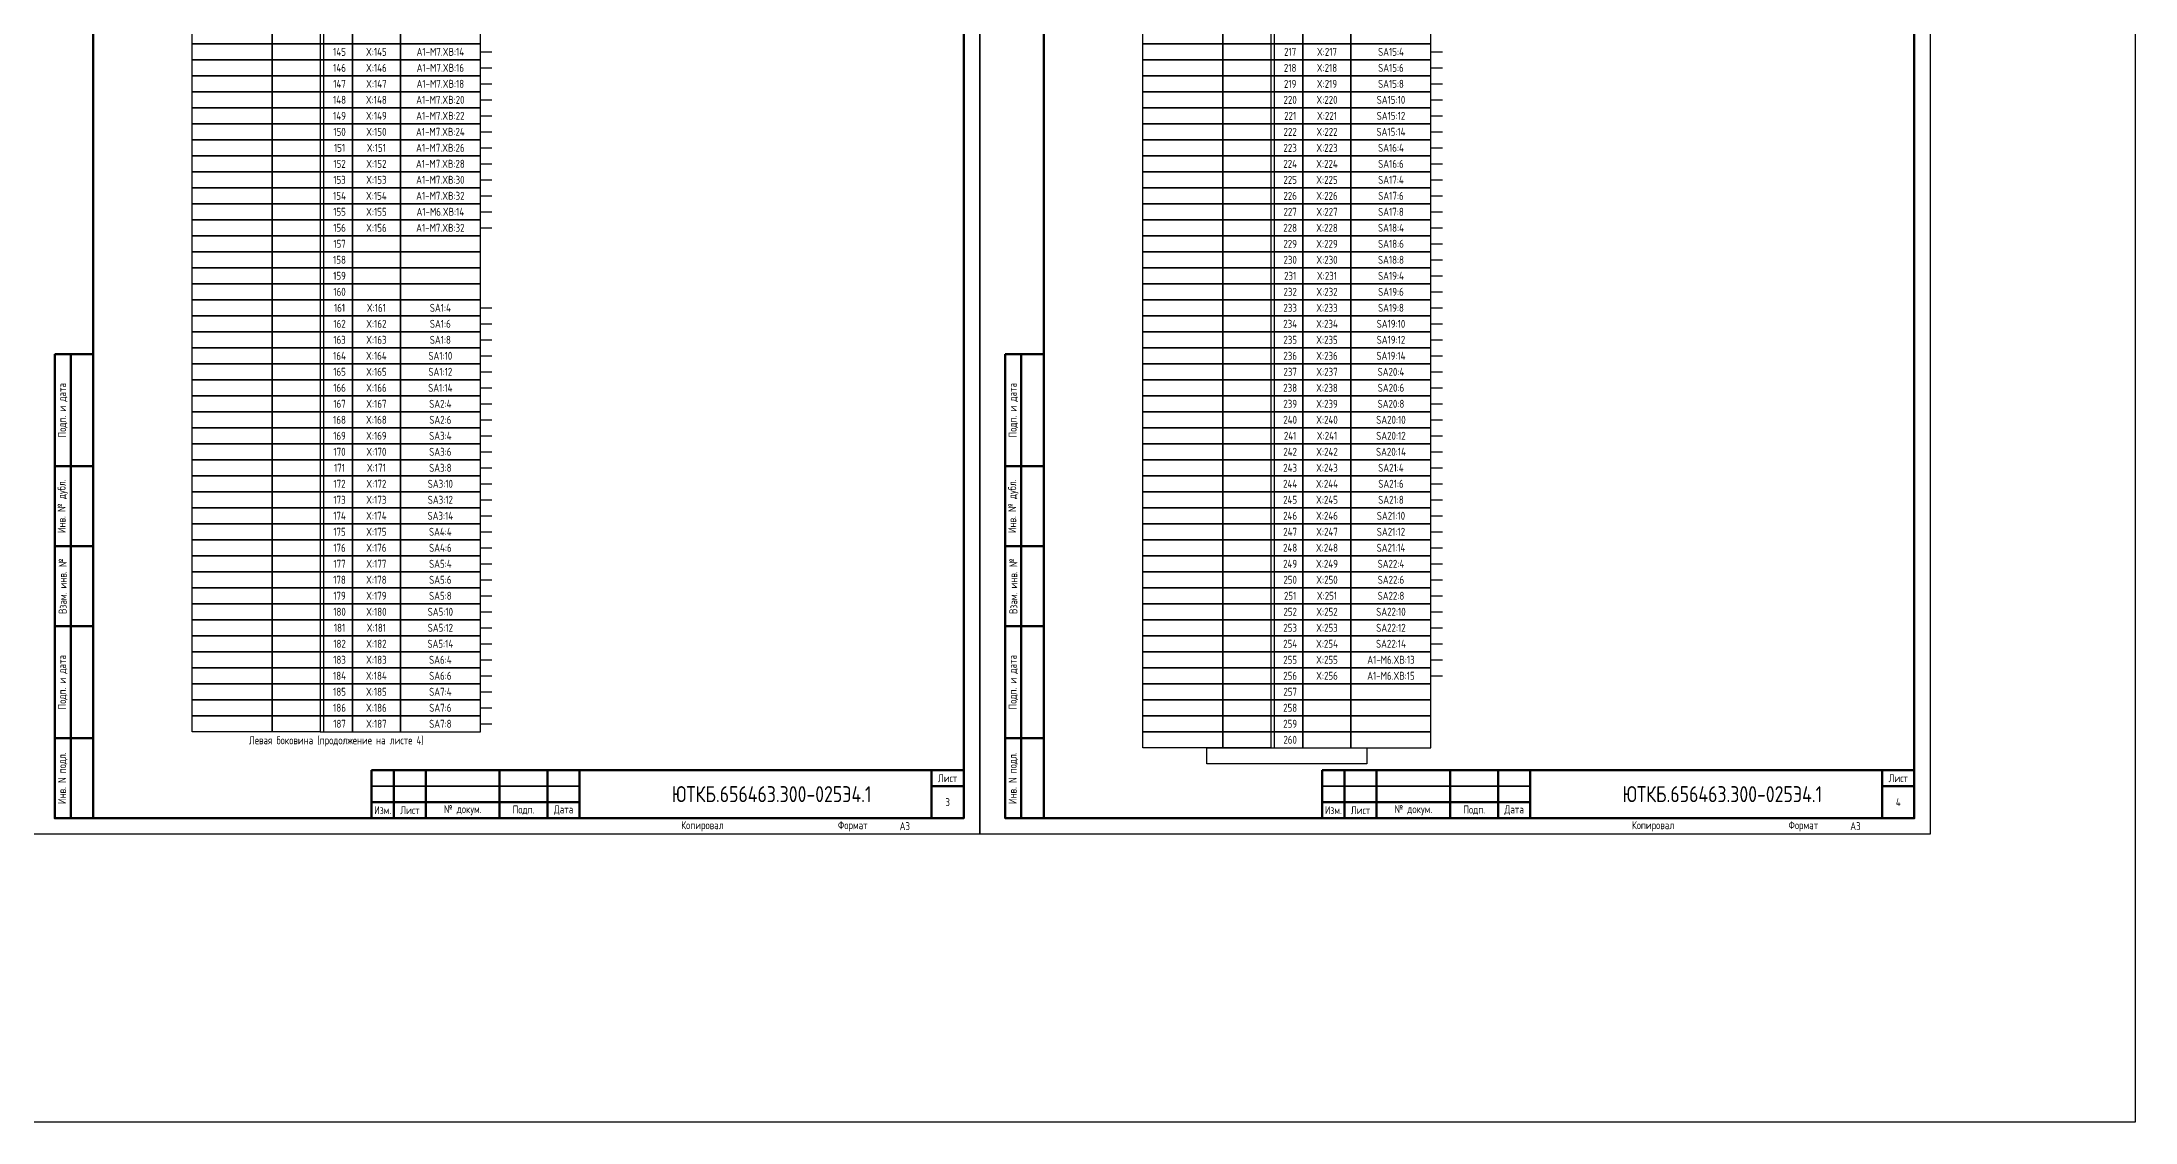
# Model space of a CAD drawing. Header units: millimetres. Extents: x -1036 to 3772, y -90 to 586.
# Drawn here: x 3118 to 3772, y -90 to 248 of the extents above; entities that cross this region are included whole.
import ezdxf

# ---------------------------------------------------------------- set-up
doc = ezdxf.new("R2010")
doc.units = ezdxf.units.MM
doc.styles.add('Gost_type_A', font='GOST_0.TTF')

# ---------------------------------------------------------------- blocks, each defined once
blk = doc.blocks.new('Штамп левый нижний')
at = {"lineweight": 50}
for points in [[(-12, 145), (-7, 145), (-7, 110), (-12, 110)], [(-7, 145), (0, 145), (0, 110), (-7, 110)], [(-12, 110), (-7, 110), (-7, 85), (-12, 85)], [(-7, 110), (0, 110), (0, 85), (-7, 85)], [(-12, 85), (-7, 85), (-7, 60), (-12, 60)], [(-7, 85), (0, 85), (0, 60), (-7, 60)], [(-12, 60), (-7, 60), (-7, 25), (-12, 25)], [(-7, 60), (0, 60), (0, 25), (-7, 25)], [(-12, 25), (-7, 25), (-7, 0), (-12, 0)], [(-7, 25), (0, 25), (0, 0), (-7, 0)]]:
    blk.add_lwpolyline(points, close=True, dxfattribs=at)
at = {"char_height": 2.5, "attachment_point": 5, "rotation": 90, "style": 'Gost_type_A'}
for s, insert, width in [('Подп. и дата', (-9.5, 127.5), 35), ('Инв. № дубл.', (-9.5, 97.5), 25), ('Взам. инв. №', (-9.5, 72.5), 25), ('Подп. и дата', (-9.5, 42.5), 35), ('Инв. N подл.', (-9.5, 12.5), 25)]:
    blk.add_mtext(s, dxfattribs=dict(at, insert=insert, width=width))
blk = doc.blocks.new('Штамп малый нижний')
at = {"lineweight": 50}
for points in [[(-185, 15), (-178, 15), (-178, 5), (-185, 5)], [(-178, 15), (-168, 15), (-168, 5), (-178, 5)], [(-168, 15), (-145, 15), (-145, 5), (-168, 5)], [(-145, 15), (-130, 15), (-130, 5), (-145, 5)], [(-130, 15), (-120, 15), (-120, 5), (-130, 5)], [(-120, 15), (-10, 15), (-10, 0), (-120, 0)], [(-10, 15), (0, 15), (0, 10), (-10, 10)], [(-10, 10), (0, 10), (0, 0), (-10, 0)], [(-185, 5), (-178, 5), (-178, 0), (-185, 0)], [(-178, 5), (-168, 5), (-168, 0), (-178, 0)], [(-168, 5), (-145, 5), (-145, 0), (-168, 0)], [(-145, 5), (-130, 5), (-130, 0), (-145, 0)], [(-130, 5), (-120, 5), (-120, 0), (-130, 0)]]:
    blk.add_lwpolyline(points, close=True, dxfattribs=at)
for points in [[(-185, 15), (-178, 15), (-178, 10), (-185, 10)], [(-178, 15), (-168, 15), (-168, 10), (-178, 10)], [(-168, 15), (-145, 15), (-145, 10), (-168, 10)], [(-145, 15), (-130, 15), (-130, 10), (-145, 10)], [(-130, 15), (-120, 15), (-120, 10), (-130, 10)], [(-185, 10), (-178, 10), (-178, 5), (-185, 5)], [(-178, 10), (-168, 10), (-168, 5), (-178, 5)], [(-168, 10), (-145, 10), (-145, 5), (-168, 5)], [(-145, 10), (-130, 10), (-130, 5), (-145, 5)], [(-130, 10), (-120, 10), (-120, 5), (-130, 5)]]:
    blk.add_lwpolyline(points, close=True)
at = {"char_height": 2.5, "style": 'Gost_type_A'}
for s, insert, width, attachment_point in [('Лист', (-5, 12.5), 10, 5), ('Изм.', (-181.5, 2.5), 7, 5), ('Лист', (-173, 2.5), 10, 5), ('№ докум.', (-156.5, 2.5), 23, 5), ('Подп.', (-137.5, 2.5), 15, 5), ('Дата', (-125, 2.5), 10, 5), ('Копировал', (-75, -2.53), 13.1202, 6), ('Формат', (-30, -2.53), 13.1202, 6)]:
    blk.add_mtext(s, dxfattribs=dict(at, insert=insert, width=width, attachment_point=attachment_point))

msp = doc.modelspace()

# ---------------------------------------------------------------- linework, layer by layer
for p, q in [((3206, 392), (3206, 32)), ((3503, 392), (3503, 27)), ((3255, 244.5), (3258.62, 244.5)), ((3552, 244.5), (3555.62, 244.5)), ((3255, 239.5), (3258.62, 239.5)), ((3552, 239.5), (3555.62, 239.5)), ((3255, 234.5), (3258.62, 234.5)), ((3255, 229.5), (3258.62, 229.5)), ((3552, 234.5), (3555.62, 234.5)), ((3552, 229.5), (3555.62, 229.5)), ((3255, 224.5), (3258.62, 224.5)), ((3552, 224.5), (3555.62, 224.5)), ((3255, 219.5), (3258.62, 219.5)), ((3552, 219.5), (3555.62, 219.5)), ((3255, 214.5), (3258.62, 214.5)), ((3255, 209.5), (3258.62, 209.5)), ((3552, 214.5), (3555.62, 214.5)), ((3552, 209.5), (3555.62, 209.5)), ((3255, 204.5), (3258.62, 204.5)), ((3552, 204.5), (3555.62, 204.5)), ((3255, 199.5), (3258.62, 199.5)), ((3552, 199.5), (3555.62, 199.5)), ((3255, 194.5), (3258.62, 194.5)), ((3552, 194.5), (3555.62, 194.5)), ((3255, 189.5), (3258.62, 189.5)), ((3552, 189.5), (3555.62, 189.5)), ((3552, 184.5), (3555.62, 184.5)), ((3552, 179.5), (3555.62, 179.5)), ((3552, 174.5), (3555.62, 174.5)), ((3255, 164.5), (3258.62, 164.5)), ((3552, 169.5), (3555.62, 169.5)), ((3552, 164.5), (3555.62, 164.5)), ((3255, 159.5), (3258.62, 159.5)), ((3552, 159.5), (3555.62, 159.5)), ((3255, 154.5), (3258.62, 154.5)), ((3552, 154.5), (3555.62, 154.5)), ((3255, 149.5), (3258.62, 149.5)), ((3255, 144.5), (3258.62, 144.5)), ((3552, 149.5), (3555.62, 149.5)), ((3552, 144.5), (3555.62, 144.5)), ((3255, 139.5), (3258.62, 139.5)), ((3552, 139.5), (3555.62, 139.5)), ((3255, 134.5), (3258.62, 134.5)), ((3552, 134.5), (3555.62, 134.5)), ((3255, 129.5), (3258.62, 129.5)), ((3255, 124.5), (3258.62, 124.5)), ((3552, 129.5), (3555.62, 129.5)), ((3552, 124.5), (3555.62, 124.5)), ((3255, 119.5), (3258.62, 119.5)), ((3552, 119.5), (3555.62, 119.5)), ((3255, 114.5), (3258.62, 114.5)), ((3552, 114.5), (3555.62, 114.5)), ((3255, 109.5), (3258.62, 109.5)), ((3552, 109.5), (3555.62, 109.5)), ((3255, 104.5), (3258.62, 104.5)), ((3255, 99.5), (3258.62, 99.5)), ((3552, 104.5), (3555.62, 104.5)), ((3552, 99.5), (3555.62, 99.5)), ((3255, 94.5), (3258.62, 94.5)), ((3552, 94.5), (3555.62, 94.5)), ((3255, 89.5), (3258.62, 89.5)), ((3552, 89.5), (3555.62, 89.5)), ((3255, 84.5), (3258.62, 84.5)), ((3255, 79.5), (3258.62, 79.5)), ((3552, 84.5), (3555.62, 84.5)), ((3552, 79.5), (3555.62, 79.5)), ((3255, 74.5), (3258.62, 74.5)), ((3552, 74.5), (3555.62, 74.5)), ((3255, 69.5), (3258.62, 69.5)), ((3552, 69.5), (3555.62, 69.5)), ((3255, 64.5), (3258.62, 64.5)), ((3255, 59.5), (3258.62, 59.5)), ((3552, 64.5), (3555.62, 64.5)), ((3552, 59.5), (3555.62, 59.5)), ((3255, 54.5), (3258.62, 54.5)), ((3552, 54.5), (3555.62, 54.5)), ((3255, 49.5), (3258.62, 49.5)), ((3552, 49.5), (3555.62, 49.5)), ((3255, 44.5), (3258.62, 44.5)), ((3255, 39.5), (3258.62, 39.5)), ((3255, 34.5), (3258.62, 34.5))]:
    msp.add_line(p, q)
for points in [[(-1036, 586), (3772, 586), (3772, -90), (-1036, -90)], [(3411, 420), (3411, 0), (3114, 0), (3114, 420)], [(3708, 420), (3708, 0), (3411, 0), (3411, 420)], [(3165, 252), (3190, 252), (3190, 247), (3165, 247)], [(3190, 252), (3205, 252), (3205, 247), (3190, 247)], [(3215, 252), (3205, 252), (3205, 247), (3215, 247)], [(3230, 252), (3215, 252), (3215, 247), (3230, 247)], [(3255, 252), (3230, 252), (3230, 247), (3255, 247)], [(3462, 252), (3487, 252), (3487, 247), (3462, 247)], [(3487, 252), (3502, 252), (3502, 247), (3487, 247)], [(3512, 252), (3502, 252), (3502, 247), (3512, 247)], [(3527, 252), (3512, 252), (3512, 247), (3527, 247)], [(3552, 252), (3527, 252), (3527, 247), (3552, 247)], [(3165, 247), (3190, 247), (3190, 242), (3165, 242)], [(3165, 242), (3190, 242), (3190, 237), (3165, 237)], [(3190, 247), (3205, 247), (3205, 242), (3190, 242)], [(3190, 242), (3205, 242), (3205, 237), (3190, 237)], [(3215, 247), (3205, 247), (3205, 242), (3215, 242)], [(3215, 242), (3205, 242), (3205, 237), (3215, 237)], [(3230, 247), (3215, 247), (3215, 242), (3230, 242)], [(3230, 242), (3215, 242), (3215, 237), (3230, 237)], [(3255, 247), (3230, 247), (3230, 242), (3255, 242)], [(3255, 242), (3230, 242), (3230, 237), (3255, 237)], [(3462, 247), (3487, 247), (3487, 242), (3462, 242)], [(3462, 242), (3487, 242), (3487, 237), (3462, 237)], [(3487, 247), (3502, 247), (3502, 242), (3487, 242)], [(3487, 242), (3502, 242), (3502, 237), (3487, 237)], [(3512, 247), (3502, 247), (3502, 242), (3512, 242)], [(3512, 242), (3502, 242), (3502, 237), (3512, 237)], [(3527, 247), (3512, 247), (3512, 242), (3527, 242)], [(3527, 242), (3512, 242), (3512, 237), (3527, 237)], [(3552, 247), (3527, 247), (3527, 242), (3552, 242)], [(3552, 242), (3527, 242), (3527, 237), (3552, 237)], [(3165, 237), (3190, 237), (3190, 232), (3165, 232)], [(3190, 237), (3205, 237), (3205, 232), (3190, 232)], [(3215, 237), (3205, 237), (3205, 232), (3215, 232)], [(3230, 237), (3215, 237), (3215, 232), (3230, 232)], [(3255, 237), (3230, 237), (3230, 232), (3255, 232)], [(3462, 237), (3487, 237), (3487, 232), (3462, 232)], [(3487, 237), (3502, 237), (3502, 232), (3487, 232)], [(3512, 237), (3502, 237), (3502, 232), (3512, 232)], [(3527, 237), (3512, 237), (3512, 232), (3527, 232)], [(3552, 237), (3527, 237), (3527, 232), (3552, 232)], [(3165, 232), (3190, 232), (3190, 227), (3165, 227)], [(3190, 232), (3205, 232), (3205, 227), (3190, 227)], [(3215, 232), (3205, 232), (3205, 227), (3215, 227)], [(3230, 232), (3215, 232), (3215, 227), (3230, 227)], [(3255, 232), (3230, 232), (3230, 227), (3255, 227)], [(3462, 232), (3487, 232), (3487, 227), (3462, 227)], [(3487, 232), (3502, 232), (3502, 227), (3487, 227)], [(3512, 232), (3502, 232), (3502, 227), (3512, 227)], [(3527, 232), (3512, 232), (3512, 227), (3527, 227)], [(3552, 232), (3527, 232), (3527, 227), (3552, 227)], [(3165, 227), (3190, 227), (3190, 222), (3165, 222)], [(3190, 227), (3205, 227), (3205, 222), (3190, 222)], [(3215, 227), (3205, 227), (3205, 222), (3215, 222)], [(3230, 227), (3215, 227), (3215, 222), (3230, 222)], [(3255, 227), (3230, 227), (3230, 222), (3255, 222)], [(3462, 227), (3487, 227), (3487, 222), (3462, 222)], [(3487, 227), (3502, 227), (3502, 222), (3487, 222)], [(3512, 227), (3502, 227), (3502, 222), (3512, 222)], [(3527, 227), (3512, 227), (3512, 222), (3527, 222)], [(3552, 227), (3527, 227), (3527, 222), (3552, 222)], [(3165, 222), (3190, 222), (3190, 217), (3165, 217)], [(3165, 217), (3190, 217), (3190, 212), (3165, 212)], [(3190, 222), (3205, 222), (3205, 217), (3190, 217)], [(3190, 217), (3205, 217), (3205, 212), (3190, 212)], [(3215, 222), (3205, 222), (3205, 217), (3215, 217)], [(3215, 217), (3205, 217), (3205, 212), (3215, 212)], [(3230, 222), (3215, 222), (3215, 217), (3230, 217)], [(3230, 217), (3215, 217), (3215, 212), (3230, 212)], [(3255, 222), (3230, 222), (3230, 217), (3255, 217)], [(3255, 217), (3230, 217), (3230, 212), (3255, 212)], [(3462, 222), (3487, 222), (3487, 217), (3462, 217)], [(3462, 217), (3487, 217), (3487, 212), (3462, 212)], [(3487, 222), (3502, 222), (3502, 217), (3487, 217)], [(3487, 217), (3502, 217), (3502, 212), (3487, 212)], [(3512, 222), (3502, 222), (3502, 217), (3512, 217)], [(3512, 217), (3502, 217), (3502, 212), (3512, 212)], [(3527, 222), (3512, 222), (3512, 217), (3527, 217)], [(3527, 217), (3512, 217), (3512, 212), (3527, 212)], [(3552, 222), (3527, 222), (3527, 217), (3552, 217)], [(3552, 217), (3527, 217), (3527, 212), (3552, 212)], [(3165, 212), (3190, 212), (3190, 207), (3165, 207)], [(3190, 212), (3205, 212), (3205, 207), (3190, 207)], [(3215, 212), (3205, 212), (3205, 207), (3215, 207)], [(3230, 212), (3215, 212), (3215, 207), (3230, 207)], [(3255, 212), (3230, 212), (3230, 207), (3255, 207)], [(3462, 212), (3487, 212), (3487, 207), (3462, 207)], [(3487, 212), (3502, 212), (3502, 207), (3487, 207)], [(3512, 212), (3502, 212), (3502, 207), (3512, 207)], [(3527, 212), (3512, 212), (3512, 207), (3527, 207)], [(3552, 212), (3527, 212), (3527, 207), (3552, 207)], [(3165, 207), (3190, 207), (3190, 202), (3165, 202)], [(3190, 207), (3205, 207), (3205, 202), (3190, 202)], [(3215, 207), (3205, 207), (3205, 202), (3215, 202)], [(3230, 207), (3215, 207), (3215, 202), (3230, 202)], [(3255, 207), (3230, 207), (3230, 202), (3255, 202)], [(3462, 207), (3487, 207), (3487, 202), (3462, 202)], [(3487, 207), (3502, 207), (3502, 202), (3487, 202)], [(3512, 207), (3502, 207), (3502, 202), (3512, 202)], [(3527, 207), (3512, 207), (3512, 202), (3527, 202)], [(3552, 207), (3527, 207), (3527, 202), (3552, 202)], [(3165, 202), (3190, 202), (3190, 197), (3165, 197)], [(3165, 197), (3190, 197), (3190, 192), (3165, 192)], [(3190, 202), (3205, 202), (3205, 197), (3190, 197)], [(3190, 197), (3205, 197), (3205, 192), (3190, 192)], [(3215, 202), (3205, 202), (3205, 197), (3215, 197)], [(3215, 197), (3205, 197), (3205, 192), (3215, 192)], [(3230, 202), (3215, 202), (3215, 197), (3230, 197)], [(3230, 197), (3215, 197), (3215, 192), (3230, 192)], [(3255, 202), (3230, 202), (3230, 197), (3255, 197)], [(3255, 197), (3230, 197), (3230, 192), (3255, 192)], [(3462, 202), (3487, 202), (3487, 197), (3462, 197)], [(3462, 197), (3487, 197), (3487, 192), (3462, 192)], [(3487, 202), (3502, 202), (3502, 197), (3487, 197)], [(3487, 197), (3502, 197), (3502, 192), (3487, 192)], [(3512, 202), (3502, 202), (3502, 197), (3512, 197)], [(3512, 197), (3502, 197), (3502, 192), (3512, 192)], [(3527, 202), (3512, 202), (3512, 197), (3527, 197)], [(3527, 197), (3512, 197), (3512, 192), (3527, 192)], [(3552, 202), (3527, 202), (3527, 197), (3552, 197)], [(3552, 197), (3527, 197), (3527, 192), (3552, 192)], [(3165, 192), (3190, 192), (3190, 187), (3165, 187)], [(3190, 192), (3205, 192), (3205, 187), (3190, 187)], [(3215, 192), (3205, 192), (3205, 187), (3215, 187)], [(3230, 192), (3215, 192), (3215, 187), (3230, 187)], [(3255, 192), (3230, 192), (3230, 187), (3255, 187)], [(3462, 192), (3487, 192), (3487, 187), (3462, 187)], [(3487, 192), (3502, 192), (3502, 187), (3487, 187)], [(3512, 192), (3502, 192), (3502, 187), (3512, 187)], [(3527, 192), (3512, 192), (3512, 187), (3527, 187)], [(3552, 192), (3527, 192), (3527, 187), (3552, 187)], [(3165, 187), (3190, 187), (3190, 182), (3165, 182)], [(3190, 187), (3205, 187), (3205, 182), (3190, 182)], [(3215, 187), (3205, 187), (3205, 182), (3215, 182)], [(3230, 187), (3215, 187), (3215, 182), (3230, 182)], [(3255, 187), (3230, 187), (3230, 182), (3255, 182)], [(3462, 187), (3487, 187), (3487, 182), (3462, 182)], [(3487, 187), (3502, 187), (3502, 182), (3487, 182)], [(3512, 187), (3502, 187), (3502, 182), (3512, 182)], [(3527, 187), (3512, 187), (3512, 182), (3527, 182)], [(3552, 187), (3527, 187), (3527, 182), (3552, 182)], [(3165, 182), (3190, 182), (3190, 177), (3165, 177)], [(3165, 177), (3190, 177), (3190, 172), (3165, 172)], [(3190, 182), (3205, 182), (3205, 177), (3190, 177)], [(3190, 177), (3205, 177), (3205, 172), (3190, 172)], [(3215, 182), (3205, 182), (3205, 177), (3215, 177)], [(3215, 177), (3205, 177), (3205, 172), (3215, 172)], [(3230, 182), (3215, 182), (3215, 177), (3230, 177)], [(3230, 177), (3215, 177), (3215, 172), (3230, 172)], [(3255, 182), (3230, 182), (3230, 177), (3255, 177)], [(3255, 177), (3230, 177), (3230, 172), (3255, 172)], [(3462, 182), (3487, 182), (3487, 177), (3462, 177)], [(3462, 177), (3487, 177), (3487, 172), (3462, 172)], [(3487, 182), (3502, 182), (3502, 177), (3487, 177)], [(3487, 177), (3502, 177), (3502, 172), (3487, 172)], [(3512, 182), (3502, 182), (3502, 177), (3512, 177)], [(3512, 177), (3502, 177), (3502, 172), (3512, 172)], [(3527, 182), (3512, 182), (3512, 177), (3527, 177)], [(3527, 177), (3512, 177), (3512, 172), (3527, 172)], [(3552, 182), (3527, 182), (3527, 177), (3552, 177)], [(3552, 177), (3527, 177), (3527, 172), (3552, 172)], [(3165, 172), (3190, 172), (3190, 167), (3165, 167)], [(3190, 172), (3205, 172), (3205, 167), (3190, 167)], [(3215, 172), (3205, 172), (3205, 167), (3215, 167)], [(3230, 172), (3215, 172), (3215, 167), (3230, 167)], [(3255, 172), (3230, 172), (3230, 167), (3255, 167)], [(3462, 172), (3487, 172), (3487, 167), (3462, 167)], [(3487, 172), (3502, 172), (3502, 167), (3487, 167)], [(3512, 172), (3502, 172), (3502, 167), (3512, 167)], [(3527, 172), (3512, 172), (3512, 167), (3527, 167)], [(3552, 172), (3527, 172), (3527, 167), (3552, 167)], [(3165, 167), (3190, 167), (3190, 162), (3165, 162)], [(3190, 167), (3205, 167), (3205, 162), (3190, 162)], [(3215, 167), (3205, 167), (3205, 162), (3215, 162)], [(3230, 167), (3215, 167), (3215, 162), (3230, 162)], [(3255, 167), (3230, 167), (3230, 162), (3255, 162)], [(3462, 167), (3487, 167), (3487, 162), (3462, 162)], [(3487, 167), (3502, 167), (3502, 162), (3487, 162)], [(3512, 167), (3502, 167), (3502, 162), (3512, 162)], [(3527, 167), (3512, 167), (3512, 162), (3527, 162)], [(3552, 167), (3527, 167), (3527, 162), (3552, 162)], [(3165, 162), (3190, 162), (3190, 157), (3165, 157)], [(3165, 157), (3190, 157), (3190, 152), (3165, 152)], [(3190, 162), (3205, 162), (3205, 157), (3190, 157)], [(3190, 157), (3205, 157), (3205, 152), (3190, 152)], [(3215, 162), (3205, 162), (3205, 157), (3215, 157)], [(3215, 157), (3205, 157), (3205, 152), (3215, 152)], [(3230, 162), (3215, 162), (3215, 157), (3230, 157)], [(3230, 157), (3215, 157), (3215, 152), (3230, 152)], [(3255, 162), (3230, 162), (3230, 157), (3255, 157)], [(3255, 157), (3230, 157), (3230, 152), (3255, 152)], [(3462, 162), (3487, 162), (3487, 157), (3462, 157)], [(3462, 157), (3487, 157), (3487, 152), (3462, 152)], [(3487, 162), (3502, 162), (3502, 157), (3487, 157)], [(3487, 157), (3502, 157), (3502, 152), (3487, 152)], [(3512, 162), (3502, 162), (3502, 157), (3512, 157)], [(3512, 157), (3502, 157), (3502, 152), (3512, 152)], [(3527, 162), (3512, 162), (3512, 157), (3527, 157)], [(3527, 157), (3512, 157), (3512, 152), (3527, 152)], [(3552, 162), (3527, 162), (3527, 157), (3552, 157)], [(3552, 157), (3527, 157), (3527, 152), (3552, 152)], [(3165, 152), (3190, 152), (3190, 147), (3165, 147)], [(3190, 152), (3205, 152), (3205, 147), (3190, 147)], [(3215, 152), (3205, 152), (3205, 147), (3215, 147)], [(3230, 152), (3215, 152), (3215, 147), (3230, 147)], [(3255, 152), (3230, 152), (3230, 147), (3255, 147)], [(3462, 152), (3487, 152), (3487, 147), (3462, 147)], [(3487, 152), (3502, 152), (3502, 147), (3487, 147)], [(3512, 152), (3502, 152), (3502, 147), (3512, 147)], [(3527, 152), (3512, 152), (3512, 147), (3527, 147)], [(3552, 152), (3527, 152), (3527, 147), (3552, 147)], [(3165, 147), (3190, 147), (3190, 142), (3165, 142)], [(3190, 147), (3205, 147), (3205, 142), (3190, 142)], [(3215, 147), (3205, 147), (3205, 142), (3215, 142)], [(3230, 147), (3215, 147), (3215, 142), (3230, 142)], [(3255, 147), (3230, 147), (3230, 142), (3255, 142)], [(3462, 147), (3487, 147), (3487, 142), (3462, 142)], [(3487, 147), (3502, 147), (3502, 142), (3487, 142)], [(3512, 147), (3502, 147), (3502, 142), (3512, 142)], [(3527, 147), (3512, 147), (3512, 142), (3527, 142)], [(3552, 147), (3527, 147), (3527, 142), (3552, 142)], [(3165, 142), (3190, 142), (3190, 137), (3165, 137)], [(3190, 142), (3205, 142), (3205, 137), (3190, 137)], [(3215, 142), (3205, 142), (3205, 137), (3215, 137)], [(3230, 142), (3215, 142), (3215, 137), (3230, 137)], [(3255, 142), (3230, 142), (3230, 137), (3255, 137)], [(3462, 142), (3487, 142), (3487, 137), (3462, 137)], [(3487, 142), (3502, 142), (3502, 137), (3487, 137)], [(3512, 142), (3502, 142), (3502, 137), (3512, 137)], [(3527, 142), (3512, 142), (3512, 137), (3527, 137)], [(3552, 142), (3527, 142), (3527, 137), (3552, 137)], [(3165, 137), (3190, 137), (3190, 132), (3165, 132)], [(3165, 132), (3190, 132), (3190, 127), (3165, 127)], [(3190, 137), (3205, 137), (3205, 132), (3190, 132)], [(3190, 132), (3205, 132), (3205, 127), (3190, 127)], [(3215, 137), (3205, 137), (3205, 132), (3215, 132)], [(3215, 132), (3205, 132), (3205, 127), (3215, 127)], [(3230, 137), (3215, 137), (3215, 132), (3230, 132)], [(3230, 132), (3215, 132), (3215, 127), (3230, 127)], [(3255, 137), (3230, 137), (3230, 132), (3255, 132)], [(3255, 132), (3230, 132), (3230, 127), (3255, 127)], [(3462, 137), (3487, 137), (3487, 132), (3462, 132)], [(3462, 132), (3487, 132), (3487, 127), (3462, 127)], [(3487, 137), (3502, 137), (3502, 132), (3487, 132)], [(3487, 132), (3502, 132), (3502, 127), (3487, 127)], [(3512, 137), (3502, 137), (3502, 132), (3512, 132)], [(3512, 132), (3502, 132), (3502, 127), (3512, 127)], [(3527, 137), (3512, 137), (3512, 132), (3527, 132)], [(3527, 132), (3512, 132), (3512, 127), (3527, 127)], [(3552, 137), (3527, 137), (3527, 132), (3552, 132)], [(3552, 132), (3527, 132), (3527, 127), (3552, 127)], [(3165, 127), (3190, 127), (3190, 122), (3165, 122)], [(3190, 127), (3205, 127), (3205, 122), (3190, 122)], [(3215, 127), (3205, 127), (3205, 122), (3215, 122)], [(3230, 127), (3215, 127), (3215, 122), (3230, 122)], [(3255, 127), (3230, 127), (3230, 122), (3255, 122)], [(3462, 127), (3487, 127), (3487, 122), (3462, 122)], [(3487, 127), (3502, 127), (3502, 122), (3487, 122)], [(3512, 127), (3502, 127), (3502, 122), (3512, 122)], [(3527, 127), (3512, 127), (3512, 122), (3527, 122)], [(3552, 127), (3527, 127), (3527, 122), (3552, 122)], [(3165, 122), (3190, 122), (3190, 117), (3165, 117)], [(3190, 122), (3205, 122), (3205, 117), (3190, 117)], [(3215, 122), (3205, 122), (3205, 117), (3215, 117)], [(3230, 122), (3215, 122), (3215, 117), (3230, 117)], [(3255, 122), (3230, 122), (3230, 117), (3255, 117)], [(3462, 122), (3487, 122), (3487, 117), (3462, 117)], [(3487, 122), (3502, 122), (3502, 117), (3487, 117)], [(3512, 122), (3502, 122), (3502, 117), (3512, 117)], [(3527, 122), (3512, 122), (3512, 117), (3527, 117)], [(3552, 122), (3527, 122), (3527, 117), (3552, 117)], [(3165, 117), (3190, 117), (3190, 112), (3165, 112)], [(3165, 112), (3190, 112), (3190, 107), (3165, 107)], [(3190, 117), (3205, 117), (3205, 112), (3190, 112)], [(3190, 112), (3205, 112), (3205, 107), (3190, 107)], [(3215, 117), (3205, 117), (3205, 112), (3215, 112)], [(3215, 112), (3205, 112), (3205, 107), (3215, 107)], [(3230, 117), (3215, 117), (3215, 112), (3230, 112)], [(3230, 112), (3215, 112), (3215, 107), (3230, 107)], [(3255, 117), (3230, 117), (3230, 112), (3255, 112)], [(3255, 112), (3230, 112), (3230, 107), (3255, 107)], [(3462, 117), (3487, 117), (3487, 112), (3462, 112)], [(3462, 112), (3487, 112), (3487, 107), (3462, 107)], [(3487, 117), (3502, 117), (3502, 112), (3487, 112)], [(3487, 112), (3502, 112), (3502, 107), (3487, 107)], [(3512, 117), (3502, 117), (3502, 112), (3512, 112)], [(3512, 112), (3502, 112), (3502, 107), (3512, 107)], [(3527, 117), (3512, 117), (3512, 112), (3527, 112)], [(3527, 112), (3512, 112), (3512, 107), (3527, 107)], [(3552, 117), (3527, 117), (3527, 112), (3552, 112)], [(3552, 112), (3527, 112), (3527, 107), (3552, 107)], [(3165, 107), (3190, 107), (3190, 102), (3165, 102)], [(3190, 107), (3205, 107), (3205, 102), (3190, 102)], [(3215, 107), (3205, 107), (3205, 102), (3215, 102)], [(3230, 107), (3215, 107), (3215, 102), (3230, 102)], [(3255, 107), (3230, 107), (3230, 102), (3255, 102)], [(3462, 107), (3487, 107), (3487, 102), (3462, 102)], [(3487, 107), (3502, 107), (3502, 102), (3487, 102)], [(3512, 107), (3502, 107), (3502, 102), (3512, 102)], [(3527, 107), (3512, 107), (3512, 102), (3527, 102)], [(3552, 107), (3527, 107), (3527, 102), (3552, 102)], [(3165, 102), (3190, 102), (3190, 97), (3165, 97)], [(3190, 102), (3205, 102), (3205, 97), (3190, 97)], [(3215, 102), (3205, 102), (3205, 97), (3215, 97)], [(3230, 102), (3215, 102), (3215, 97), (3230, 97)], [(3255, 102), (3230, 102), (3230, 97), (3255, 97)], [(3462, 102), (3487, 102), (3487, 97), (3462, 97)], [(3487, 102), (3502, 102), (3502, 97), (3487, 97)], [(3512, 102), (3502, 102), (3502, 97), (3512, 97)], [(3527, 102), (3512, 102), (3512, 97), (3527, 97)], [(3552, 102), (3527, 102), (3527, 97), (3552, 97)], [(3165, 97), (3190, 97), (3190, 92), (3165, 92)], [(3165, 92), (3190, 92), (3190, 87), (3165, 87)], [(3190, 97), (3205, 97), (3205, 92), (3190, 92)], [(3190, 92), (3205, 92), (3205, 87), (3190, 87)], [(3215, 97), (3205, 97), (3205, 92), (3215, 92)], [(3215, 92), (3205, 92), (3205, 87), (3215, 87)], [(3230, 97), (3215, 97), (3215, 92), (3230, 92)], [(3230, 92), (3215, 92), (3215, 87), (3230, 87)], [(3255, 97), (3230, 97), (3230, 92), (3255, 92)], [(3255, 92), (3230, 92), (3230, 87), (3255, 87)], [(3462, 97), (3487, 97), (3487, 92), (3462, 92)], [(3462, 92), (3487, 92), (3487, 87), (3462, 87)], [(3487, 97), (3502, 97), (3502, 92), (3487, 92)], [(3487, 92), (3502, 92), (3502, 87), (3487, 87)], [(3512, 97), (3502, 97), (3502, 92), (3512, 92)], [(3512, 92), (3502, 92), (3502, 87), (3512, 87)], [(3527, 97), (3512, 97), (3512, 92), (3527, 92)], [(3527, 92), (3512, 92), (3512, 87), (3527, 87)], [(3552, 97), (3527, 97), (3527, 92), (3552, 92)], [(3552, 92), (3527, 92), (3527, 87), (3552, 87)], [(3165, 87), (3190, 87), (3190, 82), (3165, 82)], [(3190, 87), (3205, 87), (3205, 82), (3190, 82)], [(3215, 87), (3205, 87), (3205, 82), (3215, 82)], [(3230, 87), (3215, 87), (3215, 82), (3230, 82)], [(3255, 87), (3230, 87), (3230, 82), (3255, 82)], [(3462, 87), (3487, 87), (3487, 82), (3462, 82)], [(3487, 87), (3502, 87), (3502, 82), (3487, 82)], [(3512, 87), (3502, 87), (3502, 82), (3512, 82)], [(3527, 87), (3512, 87), (3512, 82), (3527, 82)], [(3552, 87), (3527, 87), (3527, 82), (3552, 82)], [(3165, 82), (3190, 82), (3190, 77), (3165, 77)], [(3190, 82), (3205, 82), (3205, 77), (3190, 77)], [(3215, 82), (3205, 82), (3205, 77), (3215, 77)], [(3230, 82), (3215, 82), (3215, 77), (3230, 77)], [(3255, 82), (3230, 82), (3230, 77), (3255, 77)], [(3462, 82), (3487, 82), (3487, 77), (3462, 77)], [(3487, 82), (3502, 82), (3502, 77), (3487, 77)], [(3512, 82), (3502, 82), (3502, 77), (3512, 77)], [(3527, 82), (3512, 82), (3512, 77), (3527, 77)], [(3552, 82), (3527, 82), (3527, 77), (3552, 77)], [(3165, 77), (3190, 77), (3190, 72), (3165, 72)], [(3165, 72), (3190, 72), (3190, 67), (3165, 67)], [(3190, 77), (3205, 77), (3205, 72), (3190, 72)], [(3190, 72), (3205, 72), (3205, 67), (3190, 67)], [(3215, 77), (3205, 77), (3205, 72), (3215, 72)], [(3215, 72), (3205, 72), (3205, 67), (3215, 67)], [(3230, 77), (3215, 77), (3215, 72), (3230, 72)], [(3230, 72), (3215, 72), (3215, 67), (3230, 67)], [(3255, 77), (3230, 77), (3230, 72), (3255, 72)], [(3255, 72), (3230, 72), (3230, 67), (3255, 67)], [(3462, 77), (3487, 77), (3487, 72), (3462, 72)], [(3462, 72), (3487, 72), (3487, 67), (3462, 67)], [(3487, 77), (3502, 77), (3502, 72), (3487, 72)], [(3487, 72), (3502, 72), (3502, 67), (3487, 67)], [(3512, 77), (3502, 77), (3502, 72), (3512, 72)], [(3512, 72), (3502, 72), (3502, 67), (3512, 67)], [(3527, 77), (3512, 77), (3512, 72), (3527, 72)], [(3527, 72), (3512, 72), (3512, 67), (3527, 67)], [(3552, 77), (3527, 77), (3527, 72), (3552, 72)], [(3552, 72), (3527, 72), (3527, 67), (3552, 67)], [(3165, 67), (3190, 67), (3190, 62), (3165, 62)], [(3190, 67), (3205, 67), (3205, 62), (3190, 62)], [(3215, 67), (3205, 67), (3205, 62), (3215, 62)], [(3230, 67), (3215, 67), (3215, 62), (3230, 62)], [(3255, 67), (3230, 67), (3230, 62), (3255, 62)], [(3462, 67), (3487, 67), (3487, 62), (3462, 62)], [(3487, 67), (3502, 67), (3502, 62), (3487, 62)], [(3512, 67), (3502, 67), (3502, 62), (3512, 62)], [(3527, 67), (3512, 67), (3512, 62), (3527, 62)], [(3552, 67), (3527, 67), (3527, 62), (3552, 62)], [(3165, 62), (3190, 62), (3190, 57), (3165, 57)], [(3190, 62), (3205, 62), (3205, 57), (3190, 57)], [(3215, 62), (3205, 62), (3205, 57), (3215, 57)], [(3230, 62), (3215, 62), (3215, 57), (3230, 57)], [(3255, 62), (3230, 62), (3230, 57), (3255, 57)], [(3462, 62), (3487, 62), (3487, 57), (3462, 57)], [(3487, 62), (3502, 62), (3502, 57), (3487, 57)], [(3512, 62), (3502, 62), (3502, 57), (3512, 57)], [(3527, 62), (3512, 62), (3512, 57), (3527, 57)], [(3552, 62), (3527, 62), (3527, 57), (3552, 57)], [(3165, 57), (3190, 57), (3190, 52), (3165, 52)], [(3190, 57), (3205, 57), (3205, 52), (3190, 52)], [(3215, 57), (3205, 57), (3205, 52), (3215, 52)], [(3230, 57), (3215, 57), (3215, 52), (3230, 52)], [(3255, 57), (3230, 57), (3230, 52), (3255, 52)], [(3462, 57), (3487, 57), (3487, 52), (3462, 52)], [(3487, 57), (3502, 57), (3502, 52), (3487, 52)], [(3512, 57), (3502, 57), (3502, 52), (3512, 52)], [(3527, 57), (3512, 57), (3512, 52), (3527, 52)], [(3552, 57), (3527, 57), (3527, 52), (3552, 52)], [(3165, 52), (3190, 52), (3190, 47), (3165, 47)], [(3165, 47), (3190, 47), (3190, 42), (3165, 42)], [(3190, 52), (3205, 52), (3205, 47), (3190, 47)], [(3190, 47), (3205, 47), (3205, 42), (3190, 42)], [(3215, 52), (3205, 52), (3205, 47), (3215, 47)], [(3215, 47), (3205, 47), (3205, 42), (3215, 42)], [(3230, 52), (3215, 52), (3215, 47), (3230, 47)], [(3230, 47), (3215, 47), (3215, 42), (3230, 42)], [(3255, 52), (3230, 52), (3230, 47), (3255, 47)], [(3255, 47), (3230, 47), (3230, 42), (3255, 42)], [(3462, 52), (3487, 52), (3487, 47), (3462, 47)], [(3462, 47), (3487, 47), (3487, 42), (3462, 42)], [(3487, 52), (3502, 52), (3502, 47), (3487, 47)], [(3487, 47), (3502, 47), (3502, 42), (3487, 42)], [(3512, 52), (3502, 52), (3502, 47), (3512, 47)], [(3512, 47), (3502, 47), (3502, 42), (3512, 42)], [(3527, 52), (3512, 52), (3512, 47), (3527, 47)], [(3527, 47), (3512, 47), (3512, 42), (3527, 42)], [(3552, 52), (3527, 52), (3527, 47), (3552, 47)], [(3552, 47), (3527, 47), (3527, 42), (3552, 42)], [(3165, 42), (3190, 42), (3190, 37), (3165, 37)], [(3190, 42), (3205, 42), (3205, 37), (3190, 37)], [(3215, 42), (3205, 42), (3205, 37), (3215, 37)], [(3230, 42), (3215, 42), (3215, 37), (3230, 37)], [(3255, 42), (3230, 42), (3230, 37), (3255, 37)], [(3462, 42), (3487, 42), (3487, 37), (3462, 37)], [(3487, 42), (3502, 42), (3502, 37), (3487, 37)], [(3512, 42), (3502, 42), (3502, 37), (3512, 37)], [(3527, 42), (3512, 42), (3512, 37), (3527, 37)], [(3552, 42), (3527, 42), (3527, 37), (3552, 37)], [(3165, 37), (3190, 37), (3190, 32), (3165, 32)], [(3190, 37), (3205, 37), (3205, 32), (3190, 32)], [(3215, 37), (3205, 37), (3205, 32), (3215, 32)], [(3230, 37), (3215, 37), (3215, 32), (3230, 32)], [(3255, 37), (3230, 37), (3230, 32), (3255, 32)], [(3462, 37), (3487, 37), (3487, 32), (3462, 32)], [(3487, 37), (3502, 37), (3502, 32), (3487, 32)], [(3512, 37), (3502, 37), (3502, 32), (3512, 32)], [(3527, 37), (3512, 37), (3512, 32), (3527, 32)], [(3552, 37), (3527, 37), (3527, 32), (3552, 32)], [(3462, 32), (3487, 32), (3487, 27), (3462, 27)], [(3482, 27), (3532, 27), (3532, 22), (3482, 22)], [(3487, 32), (3502, 32), (3502, 27), (3487, 27)], [(3512, 32), (3502, 32), (3502, 27), (3512, 27)], [(3527, 32), (3512, 32), (3512, 27), (3527, 27)], [(3552, 32), (3527, 32), (3527, 27), (3552, 27)]]:
    msp.add_lwpolyline(points, close=True)
at = {"lineweight": 50}
for points in [[(3406, 415), (3406, 5), (3134, 5), (3134, 415)], [(3703, 415), (3703, 5), (3431, 5), (3431, 415)]]:
    msp.add_lwpolyline(points, close=True, dxfattribs=at)

# ---------------------------------------------------------------- block references
at = {"color": 1}
for p in [(3134, 5), (3431, 5)]:
    msp.add_blockref('Штамп левый нижний', p, dxfattribs=at)
for p in [(3406, 5), (3703, 5)]:
    msp.add_blockref('Штамп малый нижний', p)

# ---------------------------------------------------------------- texts
at = {"ltscale": 10, "char_height": 2.5, "attachment_point": 5, "style": 'Gost_type_A'}
for s, insert, width in [('145', (3211, 244.5), 8), ('X:145', (3222.5, 244.5), 15), ('217', (3508, 244.5), 8), ('X:217', (3519.5, 244.5), 15), ('146', (3211, 239.5), 8), ('147', (3211, 234.5), 8), ('X:146', (3222.5, 239.5), 15), ('X:147', (3222.5, 234.5), 15), ('218', (3508, 239.5), 8), ('219', (3508, 234.5), 8), ('X:218', (3519.5, 239.5), 15), ('X:219', (3519.5, 234.5), 15), ('148', (3211, 229.5), 8), ('X:148', (3222.5, 229.5), 15), ('220', (3508, 229.5), 8), ('X:220', (3519.5, 229.5), 15), ('149', (3211, 224.5), 8), ('X:149', (3222.5, 224.5), 15), ('221', (3508, 224.5), 8), ('X:221', (3519.5, 224.5), 15), ('150', (3211, 219.5), 8), ('X:150', (3222.5, 219.5), 15), ('222', (3508, 219.5), 8), ('X:222', (3519.5, 219.5), 15), ('152', (3211, 209.5), 8), ('151', (3211, 214.5), 8), ('X:152', (3222.5, 209.5), 15), ('X:151', (3222.5, 214.5), 15), ('224', (3508, 209.5), 8), ('223', (3508, 214.5), 8), ('X:224', (3519.5, 209.5), 15), ('X:223', (3519.5, 214.5), 15), ('153', (3211, 204.5), 8), ('X:153', (3222.5, 204.5), 15), ('225', (3508, 204.5), 8), ('X:225', (3519.5, 204.5), 15), ('154', (3211, 199.5), 8), ('X:154', (3222.5, 199.5), 15), ('226', (3508, 199.5), 8), ('X:226', (3519.5, 199.5), 15), ('155', (3211, 194.5), 8), ('156', (3211, 189.5), 8), ('X:155', (3222.5, 194.5), 15), ('X:156', (3222.5, 189.5), 15), ('228', (3508, 189.5), 8), ('227', (3508, 194.5), 8), ('X:228', (3519.5, 189.5), 15), ('X:227', (3519.5, 194.5), 15), ('157', (3211, 184.5), 8), ('229', (3508, 184.5), 8), ('X:229', (3519.5, 184.5), 15), ('158', (3211, 179.5), 8), ('230', (3508, 179.5), 8), ('X:230', (3519.5, 179.5), 15), ('159', (3211, 174.5), 8), ('160', (3211, 169.5), 8), ('232', (3508, 169.5), 8), ('231', (3508, 174.5), 8), ('X:232', (3519.5, 169.5), 15), ('X:231', (3519.5, 174.5), 15), ('161', (3211, 164.5), 8), ('X:161', (3222.5, 164.5), 15), ('233', (3508, 164.5), 8), ('X:233', (3519.5, 164.5), 15), ('162', (3211, 159.5), 8), ('X:162', (3222.5, 159.5), 15), ('234', (3508, 159.5), 8), ('X:234', (3519.5, 159.5), 15), ('164', (3211, 149.5), 8), ('163', (3211, 154.5), 8), ('X:164', (3222.5, 149.5), 15), ('X:163', (3222.5, 154.5), 15), ('235', (3508, 154.5), 8), ('236', (3508, 149.5), 8), ('X:235', (3519.5, 154.5), 15), ('X:236', (3519.5, 149.5), 15), ('165', (3211, 144.5), 8), ('X:165', (3222.5, 144.5), 15), ('237', (3508, 144.5), 8), ('X:237', (3519.5, 144.5), 15), ('166', (3211, 139.5), 8), ('X:166', (3222.5, 139.5), 15), ('238', (3508, 139.5), 8), ('X:238', (3519.5, 139.5), 15), ('167', (3211, 134.5), 8), ('X:167', (3222.5, 134.5), 15), ('239', (3508, 134.5), 8), ('X:239', (3519.5, 134.5), 15), ('168', (3211, 129.5), 8), ('169', (3211, 124.5), 8), ('X:168', (3222.5, 129.5), 15), ('X:169', (3222.5, 124.5), 15), ('240', (3508, 129.5), 8), ('241', (3508, 124.5), 8), ('X:240', (3519.5, 129.5), 15), ('X:241', (3519.5, 124.5), 15), ('170', (3211, 119.5), 8), ('X:170', (3222.5, 119.5), 15), ('242', (3508, 119.5), 8), ('X:242', (3519.5, 119.5), 15), ('171', (3211, 114.5), 8), ('X:171', (3222.5, 114.5), 15), ('243', (3508, 114.5), 8), ('X:243', (3519.5, 114.5), 15), ('173', (3211, 104.5), 8), ('172', (3211, 109.5), 8), ('X:173', (3222.5, 104.5), 15), ('X:172', (3222.5, 109.5), 15), ('244', (3508, 109.5), 8), ('245', (3508, 104.5), 8), ('X:244', (3519.5, 109.5), 15), ('X:245', (3519.5, 104.5), 15), ('174', (3211, 99.5), 8), ('X:174', (3222.5, 99.5), 15), ('246', (3508, 99.5), 8), ('X:246', (3519.5, 99.5), 15), ('175', (3211, 94.5), 8), ('X:175', (3222.5, 94.5), 15), ('247', (3508, 94.5), 8), ('X:247', (3519.5, 94.5), 15), ('176', (3211, 89.5), 8), ('177', (3211, 84.5), 8), ('X:176', (3222.5, 89.5), 15), ('X:177', (3222.5, 84.5), 15), ('248', (3508, 89.5), 8), ('249', (3508, 84.5), 8), ('X:248', (3519.5, 89.5), 15), ('X:249', (3519.5, 84.5), 15), ('178', (3211, 79.5), 8), ('X:178', (3222.5, 79.5), 15), ('250', (3508, 79.5), 8), ('X:250', (3519.5, 79.5), 15), ('179', (3211, 74.5), 8), ('X:179', (3222.5, 74.5), 15), ('251', (3508, 74.5), 8), ('X:251', (3519.5, 74.5), 15), ('180', (3211, 69.5), 8), ('181', (3211, 64.5), 8), ('X:180', (3222.5, 69.5), 15), ('X:181', (3222.5, 64.5), 15), ('253', (3508, 64.5), 8), ('252', (3508, 69.5), 8), ('X:253', (3519.5, 64.5), 15), ('X:252', (3519.5, 69.5), 15), ('182', (3211, 59.5), 8), ('X:182', (3222.5, 59.5), 15), ('254', (3508, 59.5), 8), ('X:254', (3519.5, 59.5), 15), ('183', (3211, 54.5), 8), ('X:183', (3222.5, 54.5), 15), ('255', (3508, 54.5), 8), ('X:255', (3519.5, 54.5), 15), ('184', (3211, 49.5), 8), ('X:184', (3222.5, 49.5), 15), ('256', (3508, 49.5), 8), ('X:256', (3519.5, 49.5), 15), ('185', (3211, 44.5), 8), ('186', (3211, 39.5), 8), ('X:185', (3222.5, 44.5), 15), ('X:186', (3222.5, 39.5), 15), ('258', (3508, 39.5), 8), ('257', (3508, 44.5), 8), ('187', (3211, 34.5), 8), ('X:187', (3222.5, 34.5), 15), ('259', (3508, 34.5), 8), ('260', (3508, 29.5), 8)]:
    msp.add_mtext(s, dxfattribs=dict(at, insert=insert, width=width))
at = {"style": 'Gost_type_A'}
for s, insert, char_height, width, attachment_point in [('A1-M7.XВ:14', (3242.5, 244.5), 2.5, 25, 5), ('SA15:4', (3539.5, 244.5), 2.5, 25, 5), ('A1-M7.XВ:18', (3242.5, 234.5), 2.5, 25, 5), ('A1-M7.XВ:16', (3242.5, 239.5), 2.5, 25, 5), ('SA15:8', (3539.5, 234.5), 2.5, 25, 5), ('SA15:6', (3539.5, 239.5), 2.5, 25, 5), ('A1-M7.XВ:20', (3242.5, 229.5), 2.5, 25, 5), ('SA15:10', (3539.5, 229.5), 2.5, 25, 5), ('A1-M7.XВ:22', (3242.5, 224.5), 2.5, 25, 5), ('SA15:12', (3539.5, 224.5), 2.5, 25, 5), ('A1-M7.XВ:24', (3242.5, 219.5), 2.5, 25, 5), ('SA15:14', (3539.5, 219.5), 2.5, 25, 5), ('A1-M7.XВ:28', (3242.5, 209.5), 2.5, 25, 5), ('A1-M7.XВ:26', (3242.5, 214.5), 2.5, 25, 5), ('SA16:4', (3539.5, 214.5), 2.5, 25, 5), ('SA16:6', (3539.5, 209.5), 2.5, 25, 5), ('A1-M7.XВ:30', (3242.5, 204.5), 2.5, 25, 5), ('SA17:4', (3539.5, 204.5), 2.5, 25, 5), ('A1-M7.XВ:32', (3242.5, 199.5), 2.5, 25, 5), ('SA17:6', (3539.5, 199.5), 2.5, 25, 5), ('A1-M7.XВ:32', (3242.5, 189.5), 2.5, 25, 5), ('A1-M6.XВ:14', (3242.5, 194.5), 2.5, 25, 5), ('SA18:4', (3539.5, 189.5), 2.5, 25, 5), ('SA17:8', (3539.5, 194.5), 2.5, 25, 5), ('SA18:6', (3539.5, 184.5), 2.5, 25, 5), ('SA18:8', (3539.5, 179.5), 2.5, 25, 5), ('SA19:4', (3539.5, 174.5), 2.5, 25, 5), ('SA19:6', (3539.5, 169.5), 2.5, 25, 5), ('SA1:4', (3242.5, 164.5), 2.5, 25, 5), ('SA19:8', (3539.5, 164.5), 2.5, 25, 5), ('SA1:6', (3242.5, 159.5), 2.5, 25, 5), ('SA19:10', (3539.5, 159.5), 2.5, 25, 5), ('SA1:10', (3242.5, 149.5), 2.5, 25, 5), ('SA1:8', (3242.5, 154.5), 2.5, 25, 5), ('SA19:14', (3539.5, 149.5), 2.5, 25, 5), ('SA19:12', (3539.5, 154.5), 2.5, 25, 5), ('SA1:12', (3242.5, 144.5), 2.5, 25, 5), ('SA20:4', (3539.5, 144.5), 2.5, 25, 5), ('SA1:14', (3242.5, 139.5), 2.5, 25, 5), ('SA20:6', (3539.5, 139.5), 2.5, 25, 5), ('SA2:4', (3242.5, 134.5), 2.5, 25, 5), ('SA20:8', (3539.5, 134.5), 2.5, 25, 5), ('SA3:4', (3242.5, 124.5), 2.5, 25, 5), ('SA2:6', (3242.5, 129.5), 2.5, 25, 5), ('SA20:10', (3539.5, 129.5), 2.5, 25, 5), ('SA20:12', (3539.5, 124.5), 2.5, 25, 5), ('SA3:6', (3242.5, 119.5), 2.5, 25, 5), ('SA20:14', (3539.5, 119.5), 2.5, 25, 5), ('SA3:8', (3242.5, 114.5), 2.5, 25, 5), ('SA21:4', (3539.5, 114.5), 2.5, 25, 5), ('SA3:10', (3242.5, 109.5), 2.5, 25, 5), ('SA3:12', (3242.5, 104.5), 2.5, 25, 5), ('SA21:8', (3539.5, 104.5), 2.5, 25, 5), ('SA21:6', (3539.5, 109.5), 2.5, 25, 5), ('SA3:14', (3242.5, 99.5), 2.5, 25, 5), ('SA21:10', (3539.5, 99.5), 2.5, 25, 5), ('SA4:4', (3242.5, 94.5), 2.5, 25, 5), ('SA21:12', (3539.5, 94.5), 2.5, 25, 5), ('SA5:4', (3242.5, 84.5), 2.5, 25, 5), ('SA4:6', (3242.5, 89.5), 2.5, 25, 5), ('SA21:14', (3539.5, 89.5), 2.5, 25, 5), ('SA22:4', (3539.5, 84.5), 2.5, 25, 5), ('SA5:6', (3242.5, 79.5), 2.5, 25, 5), ('SA22:6', (3539.5, 79.5), 2.5, 25, 5), ('SA5:8', (3242.5, 74.5), 2.5, 25, 5), ('SA22:8', (3539.5, 74.5), 2.5, 25, 5), ('SA5:10', (3242.5, 69.5), 2.5, 25, 5), ('SA5:12', (3242.5, 64.5), 2.5, 25, 5), ('SA22:10', (3539.5, 69.5), 2.5, 25, 5), ('SA22:12', (3539.5, 64.5), 2.5, 25, 5), ('SA5:14', (3242.5, 59.5), 2.5, 25, 5), ('SA22:14', (3539.5, 59.5), 2.5, 25, 5), ('SA6:4', (3242.5, 54.5), 2.5, 25, 5), ('A1-M6.XВ:13', (3539.5, 54.5), 2.5, 25, 5), ('SA6:6', (3242.5, 49.5), 2.5, 25, 5), ('A1-M6.XВ:15', (3539.5, 49.5), 2.5, 25, 5), ('SA7:4', (3242.5, 44.5), 2.5, 25, 5), ('SA7:6', (3242.5, 39.5), 2.5, 25, 5), ('SA7:8', (3242.5, 34.5), 2.5, 25, 5), ('Левая боковина (продолжение на листе 4)', (3210, 29), 2.5, 90, 5), ('ЮТКБ.656463.300-025Э4.1', (3346, 12.5), 5, 120, 5), ('ЮТКБ.656463.300-025Э4.1', (3643, 12.5), 5, 120, 5), ('3', (3401, 10), 2.5, 10, 5), ('4', (3698, 10), 2.5, 10, 5), ('A3', (3386, 2.5), 2.5, 20, 4), ('A3', (3386, 2.5), 2.5, 20, 4), ('A3', (3683, 2.5), 2.5, 20, 4), ('A3', (3683, 2.5), 2.5, 20, 4)]:
    msp.add_mtext(s, dxfattribs=dict(at, insert=insert, char_height=char_height, width=width, attachment_point=attachment_point))

doc.saveas('drawing.dxf')
